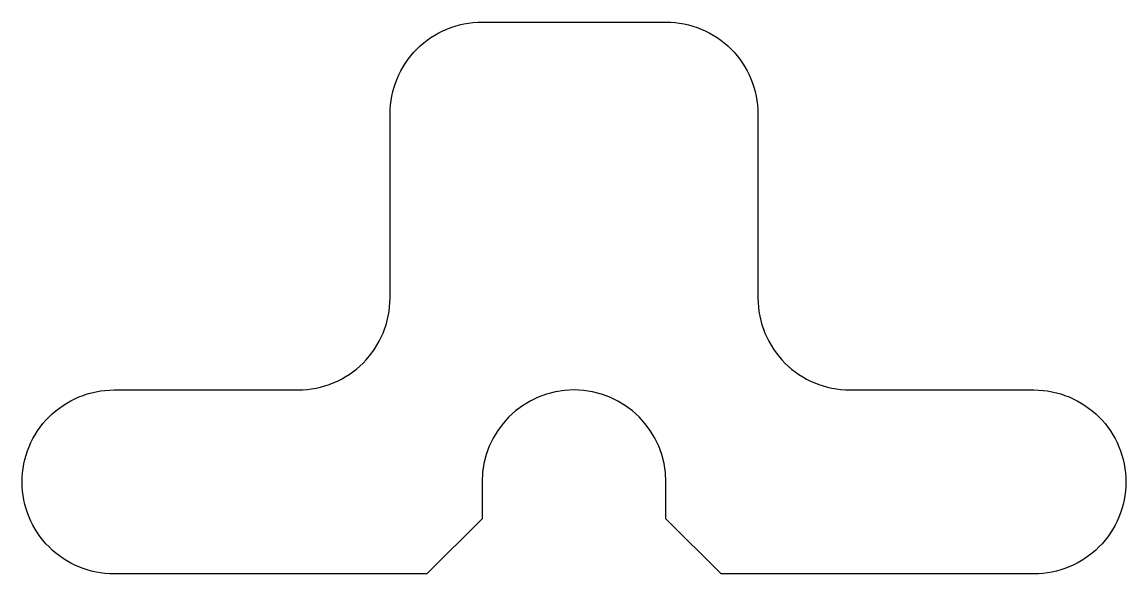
# Model space of a CAD drawing. Header units: millimetres. Extents: x 50 to 110, y 50 to 80.
import ezdxf

# ---------------------------------------------------------------- set-up
doc = ezdxf.new("R2010")
doc.units = ezdxf.units.MM

msp = doc.modelspace()

# ---------------------------------------------------------------- linework, layer by layer
for p, q in [((80, 60), (80, 60)), ((75, 55), (75, 55)), ((85, 55), (85, 55))]:
    msp.add_line(p, q)
msp.add_lwpolyline([(75, 55), (75, 53), (72, 50), (55, 50, -0.414214), (50, 55), (50, 55, -0.414214), (55, 60), (65, 60, 0.414214), (70, 65), (70, 75, -0.414214), (75, 80), (85, 80, -0.414214), (90, 75), (90, 65, 0.414214), (95, 60), (105, 60, -0.414214), (110, 55), (110, 55, -0.414214), (105, 50), (88, 50), (85, 53), (85, 55)], format="xyb")
for start, end in [(90, 180), (0, 90)]:
    msp.add_arc((80, 55), 5, start, end)

doc.saveas('drawing.dxf')
